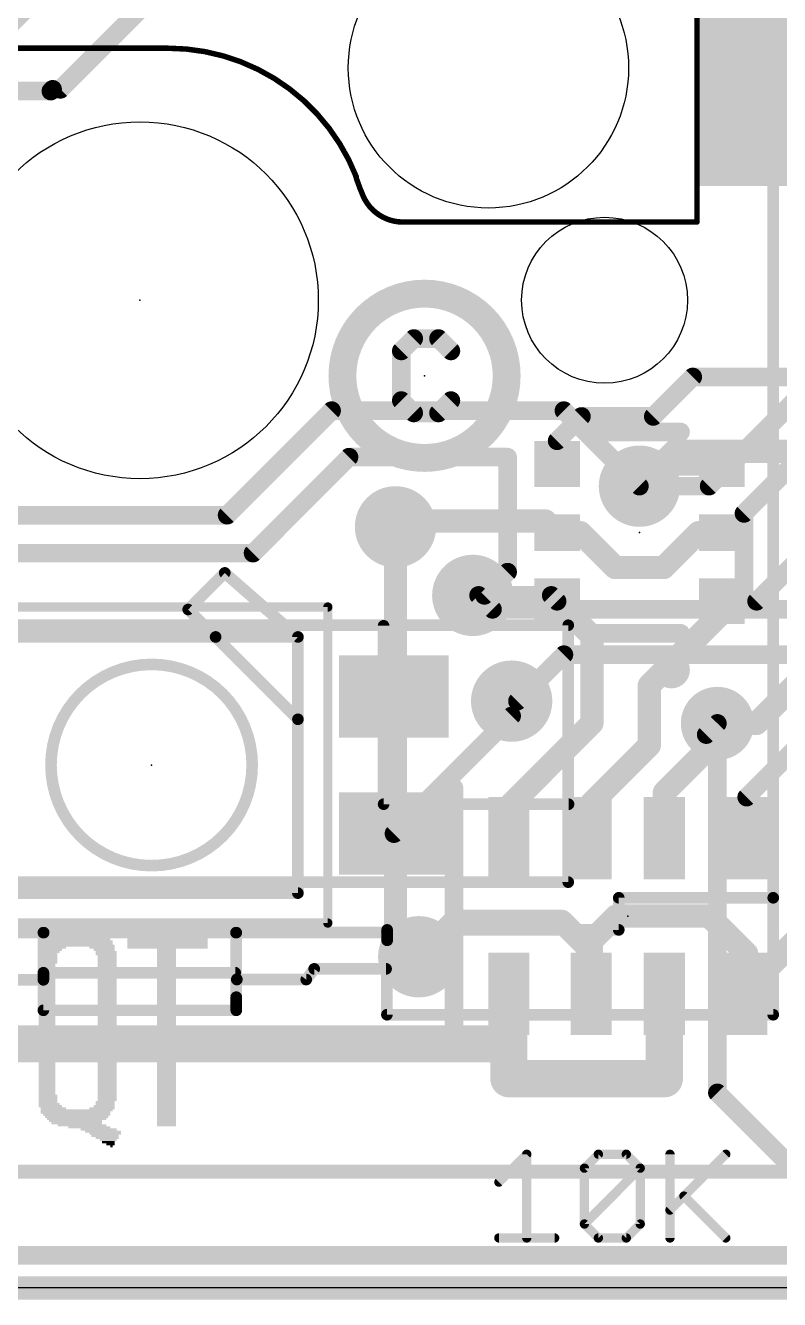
# Model space of a CAD drawing. Extents: x -1.5 to 77.7, y -1.7 to 21.7.
# Drawn here: x 8.27 to 16.52, y -0.13 to 13.8 of the extents above; entities that cross this region are included whole.
import ezdxf

# ---------------------------------------------------------------- set-up
doc = ezdxf.new("R2010")
doc.units = 0
for name, color, linetype in [('1', 12, 'CONTINUOUS'), ('16', 5, 'CONTINUOUS'), ('18', 110, 'CONTINUOUS'), ('20', 53, 'CONTINUOUS'), ('21', 40, 'CONTINUOUS'), ('22', 6, 'CONTINUOUS'), ('23', 40, 'CONTINUOUS'), ('24', 6, 'CONTINUOUS'), ('27', 4, 'CONTINUOUS'), ('46', 140, 'CONTINUOUS')]:
    doc.layers.add(name, color=color, linetype=linetype)

# ---------------------------------------------------------------- blocks, each defined once
blk = doc.blocks.new('RECT')
blk.add_solid([(-0.5, -0.5), (0.5, -0.5), (-0.5, 0.5), (0.5, 0.5)])
blk = doc.blocks.new('ROUNDV')
at = {"const_width": 0.5}
blk.add_lwpolyline([(0, -0.25, 1), (0, 0.25, 1), (0, -0.25)], format="xyb", dxfattribs=at)

msp = doc.modelspace()

# ---------------------------------------------------------------- linework, layer by layer
at = {"layer": '1'}
for points, const_width in [([(9.525, 15.367), (6.731, 12.573)], 0.4064), ([(15.1373, 9.525), (15.5691, 9.9568)], 0.2032), ([(15.5691, 9.9568), (18.3515, 9.9568)], 0.2032), ([(14.086, 9.259), (14.352, 9.525)], 0.2032), ([(14.352, 9.525), (15.1373, 9.525)], 0.2032), ([(14.086, 9.005), (14.086, 9.259)], 0.2032), ([(14.986, 8.763), (15.367, 9.144)], 0.254), ([(17.7165, 9.144), (15.367, 9.144)], 0.254), ([(14.986, 8.763), (15.228, 9.005)], 0.254), ([(15.886, 9.005), (15.228, 9.005)], 0.254), ([(12.3825, 8.382), (12.319, 8.3185)], 0.254), ([(13.959, 8.382), (12.3825, 8.382)], 0.254), ([(14.086, 8.255), (13.959, 8.382)], 0.254), ([(14.086, 8.255), (14.34, 8.255)], 0.254), ([(14.721, 7.874), (14.34, 8.255)], 0.254), ([(15.632, 8.255), (15.251, 7.874)], 0.254), ([(15.632, 8.255), (15.886, 8.255)], 0.254), ([(16.9679, 8.2059), (16.267, 7.505)], 0.2032), ([(15.251, 7.874), (14.721, 7.874)], 0.254), ([(17.78, 7.6835), (16.2665, 6.17)], 0.254), ([(14.0218, 7.5692), (13.1638, 7.5692)], 0.2032), ([(14.086, 7.505), (14.0218, 7.5692)], 0.2032), ([(14.467, 7.124), (14.086, 7.505)], 0.254), ([(15.886, 7.505), (15.886, 7.377)], 0.254), ([(15.886, 7.505), (16.267, 7.505)], 0.2032), ([(18.3515, 7.5565), (16.159, 5.364)], 0.2032), ([(15.886, 7.377), (15.094, 6.585)], 0.254), ([(14.467, 7.124), (14.467, 6.1715)], 0.254), ([(15.094, 6.585), (15.094, 5.93)], 0.254), ([(13.589, 6.252), (13.589, 6.4135)], 0.2032), ([(12.302, 4.965), (13.589, 6.252)], 0.2032), ([(14.467, 6.1715), (13.559, 5.2635)], 0.254), ([(15.8388, 6.17), (15.7163, 6.0475)], 0.2032), ([(16.2665, 6.17), (15.8388, 6.17)], 0.254), ([(15.7163, 6.0475), (15.7163, 5.8738)], 0.2032), ([(15.094, 5.93), (14.459, 5.295)], 0.254), ([(15.7163, 5.8738), (15.259, 5.4165)], 0.254), ([(15.259, 4.914), (15.259, 5.4165)], 0.254), ([(16.159, 4.914), (16.159, 5.364)], 0.2032), ([(13.559, 4.914), (13.559, 5.2635)], 0.254), ([(14.459, 5.295), (14.459, 4.914)], 0.254), ([(14.732, 4.064), (14.459, 3.791)], 0.254), ([(14.732, 4.064), (15.748, 4.064)], 0.254), ([(16.159, 3.653), (15.748, 4.064)], 0.254), ([(12.573, 3.6195), (12.9603, 4.0068)], 0.254), ([(14.1352, 4.0068), (12.9603, 4.0068)], 0.254), ([(14.459, 3.683), (14.1352, 4.0068)], 0.254), ([(14.459, 3.791), (14.459, 3.214)], 0.254), ([(16.7142, 3.8192), (16.159, 3.264)], 0.254), ([(14.459, 3.214), (14.459, 3.683)], 0.254), ([(16.159, 3.264), (16.159, 3.653)], 0.254), ([(13.559, 3.214), (13.559, 2.667)], 0.4064), ([(15.259, 2.286), (15.259, 3.214)], 0.4064), ([(16.159, 3.264), (16.159, 3.214)], 0.254), ([(6.35, 2.667), (13.559, 2.667)], 0.4064), ([(13.559, 2.667), (13.559, 2.286)], 0.4064), ([(13.559, 2.286), (15.259, 2.286)], 0.4064), ([(30.2006, 0.3556), (6.7564, 0.3556)], 0.2032), ([(0, 0), (76.2, 0)], 0.254)]:
    msp.add_lwpolyline(points, dxfattribs=dict(at, const_width=const_width))
for points, const_width in [([(15.5691, 10.0076, 1), (15.5691, 9.906)], 0.1016), ([(15.6051, 9.9209, 1), (15.5332, 9.9927)], 0.1016), ([(14.352, 9.5758, 1), (14.352, 9.4742)], 0.1016), ([(14.3879, 9.4891, 1), (14.3161, 9.5609)], 0.1016), ([(15.1014, 9.5609, 1), (15.1733, 9.4891)], 0.1016), ([(15.1373, 9.4742, 1), (15.1373, 9.5758)], 0.1016), ([(14.1368, 9.259, 1), (14.0352, 9.259)], 0.1016), ([(14.0501, 9.2949, 1), (14.1219, 9.2231)], 0.1016), ([(15.367, 9.2075, 1), (15.367, 9.0805)], 0.127), ([(15.4119, 9.0991, 1), (15.3221, 9.1889)], 0.127), ([(14.0352, 9.005, 1), (14.1368, 9.005)], 0.1016), ([(15.228, 9.0685, 1), (15.228, 8.9415)], 0.127), ([(15.2729, 8.9601, 1), (15.1831, 9.0499)], 0.127), ([(15.886, 8.9415, 1), (15.886, 9.0685)], 0.127), ([(14.9411, 8.8079, 1), (15.0309, 8.7181)], 0.127), ([(14.9411, 8.8079, 1), (15.0309, 8.7181)], 0.127), ([(12.3825, 8.4455, 1), (12.3825, 8.3185)], 0.127), ([(12.4274, 8.3371, 1), (12.3376, 8.4269)], 0.127), ([(14.0039, 8.4269, 1), (13.9141, 8.3371)], 0.127), ([(13.959, 8.3185, 1), (13.959, 8.4455)], 0.127), ([(12.2741, 8.3634, 1), (12.3639, 8.2736)], 0.127), ([(14.086, 8.3185, 1), (14.086, 8.1915)], 0.127), ([(14.0411, 8.2101, 1), (14.1309, 8.2999)], 0.127), ([(14.3849, 8.2999, 1), (14.2951, 8.2101)], 0.127), ([(14.34, 8.1915, 1), (14.34, 8.3185)], 0.127), ([(15.632, 8.3185, 1), (15.632, 8.1915)], 0.127), ([(15.6769, 8.2101, 1), (15.5871, 8.2999)], 0.127), ([(15.886, 8.1915, 1), (15.886, 8.3185)], 0.127), ([(14.721, 7.9375, 1), (14.721, 7.8105)], 0.127), ([(14.6761, 7.8291, 1), (14.7659, 7.9189)], 0.127), ([(15.2061, 7.9189, 1), (15.2959, 7.8291)], 0.127), ([(15.251, 7.8105, 1), (15.251, 7.9375)], 0.127), ([(13.1638, 7.62, 1), (13.1638, 7.5184)], 0.1016), ([(14.0577, 7.6051, 1), (13.9859, 7.5333)], 0.1016), ([(14.0218, 7.5184, 1), (14.0218, 7.62)], 0.1016), ([(14.1309, 7.5499, 1), (14.0411, 7.4601)], 0.127), ([(14.0501, 7.4691, 1), (14.1219, 7.5409)], 0.1016), ([(15.9495, 7.505, 1), (15.8225, 7.505)], 0.127), ([(15.886, 7.5558, 1), (15.886, 7.4542)], 0.1016), ([(16.2311, 7.5409, 1), (16.3029, 7.4691)], 0.1016), ([(16.267, 7.4542, 1), (16.267, 7.5558)], 0.1016), ([(15.8225, 7.377, 1), (15.9495, 7.377)], 0.127), ([(15.9309, 7.3321, 1), (15.8411, 7.4219)], 0.127), ([(14.5305, 7.124, 1), (14.4035, 7.124)], 0.127), ([(14.4221, 7.0791, 1), (14.5119, 7.1689)], 0.127), ([(15.1575, 6.585, 1), (15.0305, 6.585)], 0.127), ([(15.0491, 6.6299, 1), (15.1389, 6.5401)], 0.127), ([(13.6398, 6.4135, 1), (13.5382, 6.4135)], 0.1016), ([(13.5382, 6.252, 1), (13.6398, 6.252)], 0.1016), ([(13.6249, 6.2161, 1), (13.5531, 6.2879)], 0.1016), ([(14.5119, 6.1266, 1), (14.4221, 6.2164)], 0.127), ([(15.8388, 6.2335, 1), (15.8388, 6.1065)], 0.127), ([(15.8747, 6.1341, 1), (15.8028, 6.2059)], 0.1016), ([(16.2216, 6.2149, 1), (16.3114, 6.1251)], 0.127), ([(16.2665, 6.1065, 1), (16.2665, 6.2335)], 0.127), ([(14.4035, 6.1715, 1), (14.5305, 6.1715)], 0.127), ([(15.7671, 6.0475, 1), (15.6654, 6.0475)], 0.1016), ([(15.6803, 6.0834, 1), (15.7522, 6.0116)], 0.1016), ([(15.0305, 5.93, 1), (15.1575, 5.93)], 0.127), ([(15.1389, 5.8851, 1), (15.0491, 5.9749)], 0.127), ([(15.7612, 5.8288, 1), (15.6713, 5.9187)], 0.127), ([(15.6654, 5.8738, 1), (15.7671, 5.8738)], 0.1016), ([(15.3225, 5.4165, 1), (15.1955, 5.4165)], 0.127), ([(15.2141, 5.4614, 1), (15.3039, 5.3716)], 0.127), ([(16.2098, 5.364, 1), (16.1082, 5.364)], 0.1016), ([(16.1231, 5.3999, 1), (16.1949, 5.3281)], 0.1016), ([(13.6225, 5.2635, 1), (13.4955, 5.2635)], 0.127), ([(13.5141, 5.3084, 1), (13.6039, 5.2186)], 0.127), ([(14.5225, 5.295, 1), (14.3955, 5.295)], 0.127), ([(14.4141, 5.3399, 1), (14.5039, 5.2501)], 0.127), ([(12.2661, 5.0009, 1), (12.3379, 4.9291)], 0.1016), ([(13.4955, 4.914, 1), (13.6225, 4.914)], 0.127), ([(14.3955, 4.914, 1), (14.5225, 4.914)], 0.127), ([(15.1955, 4.914, 1), (15.3225, 4.914)], 0.127), ([(16.1082, 4.914, 1), (16.2098, 4.914)], 0.1016), ([(14.732, 4.1275, 1), (14.732, 4.0005)], 0.127), ([(14.7769, 4.0191, 1), (14.6871, 4.1089)], 0.127), ([(15.7929, 4.1089, 1), (15.7031, 4.0191)], 0.127), ([(15.748, 4.0005, 1), (15.748, 4.1275)], 0.127), ([(12.9603, 4.0703, 1), (12.9603, 3.9433)], 0.127), ([(13.0052, 3.9619, 1), (12.9154, 4.0517)], 0.127), ([(14.1801, 4.0517, 1), (14.0903, 3.9619)], 0.127), ([(14.1352, 3.9433, 1), (14.1352, 4.0703)], 0.127), ([(14.5225, 3.791, 1), (14.3955, 3.791)], 0.127), ([(14.4141, 3.8359, 1), (14.5039, 3.7461)], 0.127), ([(14.5225, 3.683, 1), (14.3955, 3.683)], 0.127), ([(14.4141, 3.6381, 1), (14.5039, 3.7279)], 0.127), ([(16.2225, 3.653, 1), (16.0955, 3.653)], 0.127), ([(16.1141, 3.6081, 1), (16.2039, 3.6979)], 0.127), ([(12.5281, 3.6644, 1), (12.6179, 3.5746)], 0.127), ([(13.6606, 3.214, 1), (13.4574, 3.214)], 0.2032), ([(15.3606, 3.214, 1), (15.1574, 3.214)], 0.2032), ([(16.2225, 3.264, 1), (16.0955, 3.264)], 0.127), ([(16.1141, 3.3089, 1), (16.2039, 3.2191)], 0.127), ([(14.3955, 3.214, 1), (14.5225, 3.214)], 0.127), ([(14.3955, 3.214, 1), (14.5225, 3.214)], 0.127), ([(16.0955, 3.264, 1), (16.2225, 3.264)], 0.127), ([(16.0955, 3.214, 1), (16.2225, 3.214)], 0.127), ([(13.6606, 2.667, 1), (13.4574, 2.667)], 0.2032), ([(13.559, 2.5654, 1), (13.559, 2.7686)], 0.2032), ([(13.4574, 2.667, 1), (13.6606, 2.667)], 0.2032), ([(13.559, 2.3876, 1), (13.559, 2.1844)], 0.2032), ([(13.4574, 2.286, 1), (13.6606, 2.286)], 0.2032), ([(15.1574, 2.286, 1), (15.3606, 2.286)], 0.2032), ([(15.259, 2.1844, 1), (15.259, 2.3876)], 0.2032)]:
    msp.add_lwpolyline(points, format="xyb", dxfattribs=dict(at, const_width=const_width))
at = {"layer": '16'}
for points, const_width in [([(8.6556, 13.1006), (12.192, 16.637)], 0.2032), ([(4.6157, 13.081), (8.5504, 13.081)], 0.2032), ([(8.5504, 13.081), (8.57, 13.1006)], 0.2032), ([(8.57, 13.1006), (8.6556, 13.1006)], 0.2032), ([(17.145, 10.16), (15.748, 8.763)], 0.2032), ([(17.5514, 9.8877), (16.129, 8.4653)], 0.2032), ([(11.6205, 9.5885), (10.4775, 8.4455)], 0.2032), ([(14.1605, 9.5885), (11.6205, 9.5885)], 0.2032), ([(14.1605, 9.5885), (14.986, 8.763)], 0.2032), ([(10.7616, 8.0311), (11.811, 9.0805)], 0.2032), ([(11.811, 9.0805), (13.5448, 9.0805)], 0.2032), ([(13.5448, 9.0805), (13.5448, 7.8232)], 0.2032), ([(14.986, 8.763), (15.748, 8.763)], 0.2032), ([(10.4775, 8.4455), (6.7945, 8.4455)], 0.2032), ([(16.129, 8.4653), (16.129, 7.4168)], 0.2032), ([(12.319, 8.3185), (12.319, 3.8735)], 0.254), ([(6.9549, 8.0311), (10.7616, 8.0311)], 0.2032), ([(13.5448, 7.8232), (13.2908, 7.5692)], 0.2032), ([(13.1638, 7.5692), (13.2908, 7.5692)], 0.2032), ([(13.2273, 7.5692), (13.1638, 7.5692)], 0.2032), ([(13.3797, 7.4168), (13.2273, 7.5692)], 0.2032), ([(16.129, 7.4168), (13.3797, 7.4168)], 0.2032), ([(22.6441, 7.4168), (16.129, 7.4168)], 0.2032), ([(14.1605, 6.9215), (13.6525, 6.4135)], 0.2032), ([(19.3675, 6.9215), (14.1605, 6.9215)], 0.2032), ([(13.6525, 6.4135), (13.589, 6.4135)], 0.2032), ([(15.8388, 2.1318), (15.8388, 6.17)], 0.2032), ([(12.319, 3.8735), (12.573, 3.6195)], 0.254), ([(17.5481, 0.4224), (15.8388, 2.1318)], 0.2032), ([(0, 0), (76.2, 0)], 0.254)]:
    msp.add_lwpolyline(points, dxfattribs=dict(at, const_width=const_width))
for points, const_width in [([(8.5145, 13.1169, 1), (8.5863, 13.0451)], 0.1016), ([(8.57, 13.1514, 1), (8.57, 13.0498)], 0.1016), ([(8.6059, 13.0647, 1), (8.5341, 13.1365)], 0.1016), ([(8.5504, 13.0302, 1), (8.5504, 13.1318)], 0.1016), ([(8.6197, 13.1365, 1), (8.6915, 13.0647)], 0.1016), ([(8.6556, 13.0498, 1), (8.6556, 13.1514)], 0.1016), ([(11.6205, 9.6393, 1), (11.6205, 9.5377)], 0.1016), ([(11.6564, 9.5526, 1), (11.5846, 9.6244)], 0.1016), ([(14.1964, 9.6244, 1), (14.1246, 9.5526)], 0.1016), ([(14.1605, 9.5377, 1), (14.1605, 9.6393)], 0.1016), ([(11.811, 9.1313, 1), (11.811, 9.0297)], 0.1016), ([(11.8469, 9.0446, 1), (11.7751, 9.1164)], 0.1016), ([(13.5956, 9.0805, 1), (13.494, 9.0805)], 0.1016), ([(13.5448, 9.0297, 1), (13.5448, 9.1313)], 0.1016), ([(14.986, 8.8138, 1), (14.986, 8.7122)], 0.1016), ([(14.9501, 8.7271, 1), (15.0219, 8.7989)], 0.1016), ([(15.7121, 8.7989, 1), (15.7839, 8.7271)], 0.1016), ([(15.748, 8.7122, 1), (15.748, 8.8138)], 0.1016), ([(10.4416, 8.4814, 1), (10.5134, 8.4096)], 0.1016), ([(10.4775, 8.3947, 1), (10.4775, 8.4963)], 0.1016), ([(16.1798, 8.4653, 1), (16.0782, 8.4653)], 0.1016), ([(16.0931, 8.5012, 1), (16.1649, 8.4294)], 0.1016), ([(12.3825, 8.3185, 1), (12.2555, 8.3185)], 0.127), ([(10.7257, 8.0671, 1), (10.7976, 7.9952)], 0.1016), ([(10.7616, 7.9803, 1), (10.7616, 8.0819)], 0.1016), ([(13.494, 7.8232, 1), (13.5956, 7.8232)], 0.1016), ([(13.5807, 7.7873, 1), (13.5089, 7.8591)], 0.1016), ([(13.1638, 7.62, 1), (13.1638, 7.5184)], 0.1016), ([(13.1638, 7.62, 1), (13.1638, 7.5184)], 0.1016), ([(13.2632, 7.6051, 1), (13.1914, 7.5333)], 0.1016), ([(13.2273, 7.5184, 1), (13.2273, 7.62)], 0.1016), ([(13.2908, 7.5184, 1), (13.2908, 7.62)], 0.1016), ([(13.2549, 7.6051, 1), (13.3267, 7.5333)], 0.1016), ([(13.3797, 7.4676, 1), (13.3797, 7.366)], 0.1016), ([(13.3438, 7.3809, 1), (13.4156, 7.4527)], 0.1016), ([(16.129, 7.4676, 1), (16.129, 7.366)], 0.1016), ([(16.0782, 7.4168, 1), (16.1798, 7.4168)], 0.1016), ([(16.129, 7.366, 1), (16.129, 7.4676)], 0.1016), ([(14.1605, 6.9723, 1), (14.1605, 6.8707)], 0.1016), ([(14.1964, 6.8856, 1), (14.1246, 6.9574)], 0.1016), ([(13.589, 6.4643, 1), (13.589, 6.3627)], 0.1016), ([(13.6166, 6.4494, 1), (13.6884, 6.3776)], 0.1016), ([(13.6525, 6.3627, 1), (13.6525, 6.4643)], 0.1016), ([(15.8896, 6.17, 1), (15.788, 6.17)], 0.1016), ([(12.3639, 3.9184, 1), (12.2741, 3.8286)], 0.127), ([(12.2555, 3.8735, 1), (12.3825, 3.8735)], 0.127), ([(12.5281, 3.5746, 1), (12.6179, 3.6644)], 0.127), ([(15.8747, 2.1677, 1), (15.8028, 2.0958)], 0.1016), ([(15.788, 2.1318, 1), (15.8896, 2.1318)], 0.1016)]:
    msp.add_lwpolyline(points, format="xyb", dxfattribs=dict(at, const_width=const_width))
at = {"layer": '20'}
msp.add_line((73.66, 0), (2.54, 0), dxfattribs=at)
for centre, radius in [((13.335, 13.335), 1.5318), ((9.525, 10.795), 1.95), ((14.605, 10.795), 0.9068)]:
    msp.add_circle(centre, radius, dxfattribs=at)
at = {"layer": '21'}
for points, const_width in [([(15.615, 15.555), (15.615, 11.65)], 0.06), ([(9.83, 13.55), (5.205, 13.55)], 0.06), ([(15.615, 11.65), (12.4, 11.65)], 0.06), ([(12.5181, 10.3766), (12.3825, 10.241)], 0.2032), ([(12.7892, 10.3766), (12.5181, 10.3766)], 0.2032), ([(12.9248, 10.241), (12.7892, 10.3766)], 0.2032), ([(12.3825, 10.241), (12.3825, 9.6987)], 0.2032), ([(12.3825, 9.6987), (12.5181, 9.5631)], 0.2032), ([(12.7892, 9.5631), (12.9248, 9.6987)], 0.2032), ([(12.5181, 9.5631), (12.7892, 9.5631)], 0.2032), ([(14.536, 9.355), (15.436, 9.355)], 0.2032), ([(14.536, 7.155), (15.436, 7.155)], 0.2032), ([(12.959, 2.664), (12.959, 5.464)], 0.2032)]:
    msp.add_lwpolyline(points, dxfattribs=dict(at, const_width=const_width))
for points, const_width in [([(11.89, 12.145, 0.3086), (9.83, 13.55)], 0.06), ([(9.83, 13.565, 1), (9.83, 13.535)], 0.03), ([(9.83, 13.535, 1), (9.83, 13.565)], 0.03), ([(11.875, 12.18, 0.0294), (11.965, 11.935)], 0.06), ([(11.8894, 12.1843, 1), (11.8606, 12.1757)], 0.03), ([(11.876, 12.1395, 1), (11.904, 12.1505)], 0.03), ([(11.965, 11.935, 0.2984), (12.4, 11.65)], 0.06), ([(11.9788, 11.941, 1), (11.9512, 11.929)], 0.03), ([(11.9512, 11.929, 1), (11.9788, 11.941)], 0.03), ([(12.4, 11.665, 1), (12.4, 11.635)], 0.03), ([(12.4, 11.635, 1), (12.4, 11.665)], 0.03), ([(15.6, 11.65, 1), (15.63, 11.65)], 0.03), ([(15.615, 11.635, 1), (15.615, 11.665)], 0.03), ([(12.6365, 9.0715, 1), (12.6365, 10.8675, 1), (12.6365, 9.0715)], 0.3048), ([(12.5181, 10.4274, 1), (12.5181, 10.3258)], 0.1016), ([(12.554, 10.3407, 1), (12.4822, 10.4125)], 0.1016), ([(12.8252, 10.4125, 1), (12.7533, 10.3407)], 0.1016), ([(12.7892, 10.3258, 1), (12.7892, 10.4274)], 0.1016), ([(12.4333, 10.241, 1), (12.3317, 10.241)], 0.1016), ([(12.3466, 10.2769, 1), (12.4184, 10.2051)], 0.1016), ([(12.8889, 10.2051, 1), (12.9607, 10.2769)], 0.1016), ([(12.4184, 9.7346, 1), (12.3466, 9.6628)], 0.1016), ([(12.3317, 9.6987, 1), (12.4333, 9.6987)], 0.1016), ([(12.9607, 9.6628, 1), (12.8889, 9.7346)], 0.1016), ([(12.5181, 9.6139, 1), (12.5181, 9.5123)], 0.1016), ([(12.4822, 9.5272, 1), (12.554, 9.599)], 0.1016), ([(12.7533, 9.599, 1), (12.8252, 9.5272)], 0.1016), ([(12.7892, 9.5123, 1), (12.7892, 9.6139)], 0.1016), ([(14.536, 9.4058, 1), (14.536, 9.3042)], 0.1016), ([(15.436, 9.3042, 1), (15.436, 9.4058)], 0.1016), ([(14.536, 7.2058, 1), (14.536, 7.1042)], 0.1016), ([(15.436, 7.1042, 1), (15.436, 7.2058)], 0.1016), ([(15.336, 6.655, 1), (15.336, 6.855, 1), (15.336, 6.655)], 0.2032), ([(13.0098, 5.464, 1), (12.9082, 5.464)], 0.1016), ([(12.9082, 2.664, 1), (13.0098, 2.664)], 0.1016)]:
    msp.add_lwpolyline(points, format="xyb", dxfattribs=dict(at, const_width=const_width))
at = {"layer": '22'}
for points, const_width in [([(16.449, 18.55), (16.449, 4.264)], 0.127), ([(10.052, 7.415), (10.452, 7.815)], 0.127), ([(10.452, 7.815), (11.252, 7.115)], 0.127), ([(10.352, 7.115), (10.052, 7.415)], 0.127), ([(14.208, 7.243), (4.83, 7.243)], 0.127), ([(12.189, 5.287), (12.189, 7.237)], 0.127), ([(14.208, 4.435), (14.208, 7.243)], 0.127), ([(10.352, 7.115), (8.052, 7.115)], 0.127), ([(11.252, 7.115), (10.352, 7.115)], 0.127), ([(11.252, 6.215), (10.352, 7.115)], 0.127), ([(11.252, 6.215), (11.252, 7.115)], 0.127), ([(11.252, 4.315), (11.252, 6.215)], 0.127), ([(14.211, 5.287), (12.189, 5.287)], 0.127), ([(4.83, 4.435), (14.208, 4.435)], 0.127), ([(8.052, 4.315), (11.252, 4.315)], 0.127), ([(14.76, 3.913), (14.76, 4.264)], 0.127), ([(14.76, 4.264), (16.449, 4.264)], 0.127), ([(16.449, 4.264), (16.449, 2.986)], 0.127), ([(12.225, 3.886), (6.837, 3.886)], 0.127), ([(8.469, 3.445), (8.469, 3.883)], 0.127), ([(8.469, 3.883), (8.472, 3.883)], 0.127), ([(10.578, 3.883), (10.575, 3.883)], 0.127), ([(10.578, 3.196), (10.578, 3.883)], 0.127), ([(12.225, 2.986), (12.225, 3.886)], 0.127), ([(12.228, 3.913), (12.228, 3.799)], 0.127), ([(12.228, 3.913), (14.76, 3.913)], 0.127), ([(8.469, 3.367), (8.469, 3.445)], 0.127), ([(8.469, 3.445), (10.566, 3.445)], 0.127), ([(11.343, 3.37), (11.43, 3.487)], 0.127), ([(11.43, 3.487), (12.216, 3.487)], 0.127), ([(8.469, 3.367), (7.707, 3.367)], 0.127), ([(8.469, 3.034), (8.469, 3.367)], 0.127), ([(10.584, 3.37), (10.584, 3.373)], 0.127), ([(11.343, 3.37), (10.584, 3.37)], 0.127), ([(10.578, 3.178), (10.578, 3.034)], 0.127), ([(10.578, 3.034), (8.469, 3.034)], 0.127), ([(16.449, 2.986), (12.225, 2.986)], 0.127), ([(1.27, 1.27), (17.78, 1.27)], 0.1524)]:
    msp.add_lwpolyline(points, dxfattribs=dict(at, const_width=const_width))
for points, const_width in [([(10.4729, 7.8389, 1), (10.4311, 7.7911)], 0.0635), ([(10.4745, 7.7925, 1), (10.4295, 7.8375)], 0.0635), ([(10.0745, 7.4375, 1), (10.0295, 7.3925)], 0.0635), ([(10.0295, 7.4375, 1), (10.0745, 7.3925)], 0.0635), ([(12.2208, 7.237, 1), (12.1572, 7.237)], 0.0635), ([(14.2398, 7.243, 1), (14.1762, 7.243)], 0.0635), ([(14.208, 7.2113, 1), (14.208, 7.2748)], 0.0635), ([(10.3745, 7.1375, 1), (10.3295, 7.0925)], 0.0635), ([(10.352, 7.1467, 1), (10.352, 7.0833)], 0.0635), ([(10.3295, 7.0925, 1), (10.3745, 7.1375)], 0.0635), ([(10.352, 7.0833, 1), (10.352, 7.1467)], 0.0635), ([(11.2838, 7.115, 1), (11.2203, 7.115)], 0.0635), ([(11.2311, 7.0911, 1), (11.2729, 7.1389)], 0.0635), ([(11.252, 7.0833, 1), (11.252, 7.1467)], 0.0635), ([(9.652, 4.615, 1), (9.652, 6.815, 1), (9.652, 4.615)], 0.127), ([(11.2838, 6.215, 1), (11.2203, 6.215)], 0.0635), ([(11.2295, 6.1925, 1), (11.2745, 6.2375)], 0.0635), ([(11.2203, 6.215, 1), (11.2838, 6.215)], 0.0635), ([(12.1572, 5.287, 1), (12.2208, 5.287)], 0.0635), ([(12.189, 5.3187, 1), (12.189, 5.2553)], 0.0635), ([(14.211, 5.2553, 1), (14.211, 5.3187)], 0.0635), ([(14.1762, 4.435, 1), (14.2398, 4.435)], 0.0635), ([(14.208, 4.4033, 1), (14.208, 4.4668)], 0.0635), ([(11.2203, 4.315, 1), (11.2838, 4.315)], 0.0635), ([(11.252, 4.2833, 1), (11.252, 4.3468)], 0.0635), ([(14.7918, 4.264, 1), (14.7283, 4.264)], 0.0635), ([(14.76, 4.2957, 1), (14.76, 4.2323)], 0.0635), ([(16.4808, 4.264, 1), (16.4173, 4.264)], 0.0635), ([(16.449, 4.2323, 1), (16.449, 4.2957)], 0.0635), ([(16.4173, 4.264, 1), (16.4808, 4.264)], 0.0635), ([(8.469, 3.9148, 1), (8.469, 3.8512)], 0.0635), ([(8.5008, 3.883, 1), (8.4373, 3.883)], 0.0635), ([(8.472, 3.8512, 1), (8.472, 3.9148)], 0.0635), ([(10.575, 3.9148, 1), (10.575, 3.8512)], 0.0635), ([(10.6098, 3.883, 1), (10.5463, 3.883)], 0.0635), ([(10.578, 3.8512, 1), (10.578, 3.9148)], 0.0635), ([(12.2568, 3.886, 1), (12.1933, 3.886)], 0.0635), ([(12.2598, 3.913, 1), (12.1962, 3.913)], 0.0635), ([(12.228, 3.9448, 1), (12.228, 3.8813)], 0.0635), ([(12.225, 3.8542, 1), (12.225, 3.9178)], 0.0635), ([(14.7283, 3.913, 1), (14.7918, 3.913)], 0.0635), ([(14.76, 3.8813, 1), (14.76, 3.9448)], 0.0635), ([(12.1962, 3.799, 1), (12.2598, 3.799)], 0.0635), ([(8.469, 3.4768, 1), (8.469, 3.4133)], 0.0635), ([(8.5008, 3.445, 1), (8.4373, 3.445)], 0.0635), ([(10.566, 3.4133, 1), (10.566, 3.4768)], 0.0635), ([(11.43, 3.5188, 1), (11.43, 3.4552)], 0.0635), ([(11.4555, 3.4681, 1), (11.4045, 3.5059)], 0.0635), ([(12.216, 3.4552, 1), (12.216, 3.5188)], 0.0635), ([(8.4373, 3.445, 1), (8.5008, 3.445)], 0.0635), ([(8.5008, 3.367, 1), (8.4373, 3.367)], 0.0635), ([(8.4373, 3.367, 1), (8.5008, 3.367)], 0.0635), ([(8.469, 3.3352, 1), (8.469, 3.3988)], 0.0635), ([(10.6158, 3.373, 1), (10.5522, 3.373)], 0.0635), ([(10.584, 3.4018, 1), (10.584, 3.3382)], 0.0635), ([(10.5522, 3.37, 1), (10.6158, 3.37)], 0.0635), ([(11.3175, 3.3889, 1), (11.3685, 3.3511)], 0.0635), ([(11.343, 3.3382, 1), (11.343, 3.4018)], 0.0635), ([(10.6098, 3.178, 1), (10.5463, 3.178)], 0.0635), ([(10.5463, 3.196, 1), (10.6098, 3.196)], 0.0635), ([(8.469, 3.0658, 1), (8.469, 3.0023)], 0.0635), ([(8.4373, 3.034, 1), (8.5008, 3.034)], 0.0635), ([(10.5463, 3.034, 1), (10.6098, 3.034)], 0.0635), ([(10.578, 3.0023, 1), (10.578, 3.0658)], 0.0635), ([(12.225, 3.0178, 1), (12.225, 2.9543)], 0.0635), ([(12.1933, 2.986, 1), (12.2568, 2.986)], 0.0635), ([(16.4173, 2.986, 1), (16.4808, 2.986)], 0.0635), ([(16.449, 2.9543, 1), (16.449, 3.0178)], 0.0635)]:
    msp.add_lwpolyline(points, format="xyb", dxfattribs=dict(at, const_width=const_width))
at = {"layer": '23'}
for p in [(12.6365, 9.9695), (14.986, 8.255), (14.859, 4.064)]:
    msp.add_point(p, dxfattribs=at)
at = {"layer": '24'}
for p in [(9.525, 10.795), (9.652, 5.715)]:
    msp.add_point(p, dxfattribs=at)
at = {"layer": '27', "const_width": 0.1016}
for points in [[(13.4492, 1.1559), (13.7543, 1.461)], [(13.7543, 1.461), (13.7543, 0.5458)], [(14.3848, 1.3085), (14.5373, 1.461)], [(14.5373, 1.461), (14.8424, 1.461)], [(14.8424, 1.461), (14.9949, 1.3085)], [(15.3203, 1.461), (15.3203, 0.5458)], [(15.3203, 0.8509), (15.9304, 1.461)], [(14.3848, 0.6983), (14.3848, 1.3085)], [(14.3848, 0.6983), (14.9949, 1.3085)], [(14.9949, 1.3085), (14.9949, 0.6983)], [(15.4728, 1.0034), (15.9304, 0.5458)], [(14.5373, 0.5458), (14.3848, 0.6983)], [(14.9949, 0.6983), (14.8424, 0.5458)], [(13.4492, 0.5458), (14.0594, 0.5458)], [(14.8424, 0.5458), (14.5373, 0.5458)]]:
    msp.add_lwpolyline(points, dxfattribs=at)
at = {"layer": '27', "const_width": 0.0508}
for points in [[(13.7797, 1.461, 1), (13.7289, 1.461)], [(13.7723, 1.443, 1), (13.7363, 1.4789)], [(14.5373, 1.4864, 1), (14.5373, 1.4356)], [(14.5553, 1.443, 1), (14.5193, 1.4789)], [(14.8603, 1.4789, 1), (14.8244, 1.443)], [(14.8424, 1.4356, 1), (14.8424, 1.4864)], [(15.3457, 1.461, 1), (15.2949, 1.461)], [(15.9484, 1.443, 1), (15.9124, 1.4789)], [(14.4102, 1.3085, 1), (14.3594, 1.3085)], [(14.3668, 1.3264, 1), (14.4027, 1.2905)], [(15.0203, 1.3085, 1), (14.9695, 1.3085)], [(15.0128, 1.2905, 1), (14.9769, 1.3264)], [(14.9769, 1.2905, 1), (15.0128, 1.3264)], [(13.4313, 1.1739, 1), (13.4672, 1.138)], [(15.4908, 1.0214, 1), (15.4548, 0.9854)], [(15.3023, 0.8688, 1), (15.3382, 0.8329)], [(14.4027, 0.7163, 1), (14.3668, 0.6804)], [(14.3668, 0.7163, 1), (14.4027, 0.6804)], [(14.3594, 0.6983, 1), (14.4102, 0.6983)], [(14.9695, 0.6983, 1), (15.0203, 0.6983)], [(15.0128, 0.6804, 1), (14.9769, 0.7163)], [(13.4492, 0.5712, 1), (13.4492, 0.5204)], [(13.7289, 0.5458, 1), (13.7797, 0.5458)], [(14.0594, 0.5204, 1), (14.0594, 0.5712)], [(14.5373, 0.5712, 1), (14.5373, 0.5204)], [(14.5193, 0.5278, 1), (14.5553, 0.5638)], [(14.8244, 0.5638, 1), (14.8603, 0.5278)], [(14.8424, 0.5204, 1), (14.8424, 0.5712)], [(15.2949, 0.5458, 1), (15.3457, 0.5458)], [(15.9124, 0.5278, 1), (15.9484, 0.5638)]]:
    msp.add_lwpolyline(points, format="xyb", dxfattribs=at)
at = {"layer": '46', "const_width": 0.1016}
for points in [[(11.579, 7.442), (7.725, 7.442)], [(11.579, 3.988), (11.579, 7.442)], [(7.725, 3.988), (11.579, 3.988)]]:
    msp.add_lwpolyline(points, dxfattribs=at)
at = {"layer": '46', "const_width": 0.0508}
for points in [[(11.6044, 7.442, 1), (11.5536, 7.442)], [(11.579, 7.4166, 1), (11.579, 7.4674)], [(11.579, 3.9626, 1), (11.579, 4.0134)], [(11.5536, 3.988, 1), (11.6044, 3.988)]]:
    msp.add_lwpolyline(points, format="xyb", dxfattribs=at)

# ---------------------------------------------------------------- block references
at = {"layer": '1'}
for p, xscale, yscale in [((16.885, 13.295), 2.55, 2.5), ((13.559, 4.914), 0.45, 0.9), ((14.459, 4.914), 0.45, 0.9), ((15.259, 4.914), 0.45, 0.9), ((16.159, 4.914), 0.45, 0.9), ((13.559, 3.214), 0.45, 0.9), ((14.459, 3.214), 0.45, 0.9), ((15.259, 3.214), 0.45, 0.9), ((16.159, 3.214), 0.45, 0.9)]:
    msp.add_blockref('RECT', p, dxfattribs=dict(at, xscale=xscale, yscale=yscale))
for p, xscale, yscale, rotation in [((14.086, 9.005), 0.5, 0.5, 90), ((15.886, 9.005), 0.5, 0.5, 90), ((14.086, 8.255), 0.4, 0.5, 90), ((15.886, 8.255), 0.4, 0.5, 90), ((14.086, 7.505), 0.5, 0.5, 90), ((15.886, 7.505), 0.5, 0.5, 90), ((12.302, 6.465), 1.2, 0.9, 180), ((12.302, 4.965), 1.2, 0.9, 180)]:
    msp.add_blockref('RECT', p, dxfattribs=dict(at, xscale=xscale, yscale=yscale, rotation=rotation))
at = {"layer": '18'}
for p, xscale, yscale in [((14.986, 8.763), 0.889, 0.889), ((14.986, 8.763), 0.889, 0.889), ((12.319, 8.3185), 0.889, 0.889), ((12.319, 8.3185), 0.889, 0.889), ((13.1638, 7.5692), 0.889, 0.889), ((13.1638, 7.5692), 0.889, 0.889), ((13.589, 6.4135), 0.889, 0.889), ((13.589, 6.4135), 0.889, 0.889), ((15.8388, 6.17), 0.8001, 0.8001), ((15.8388, 6.17), 0.8001, 0.8001), ((12.573, 3.6195), 0.889, 0.889), ((12.573, 3.6195), 0.889, 0.889)]:
    msp.add_blockref('ROUNDV', p, dxfattribs=dict(at, xscale=xscale, yscale=yscale))
at = {"layer": '21'}
for p, xscale, yscale in [((8.843, 3.9023), 0.4394, 0.0231), ((9.8247, 3.9023), 0.8788, 0.0231), ((8.8443, 3.787), 0.762, 0.0231), ((8.8443, 3.7639), 0.762, 0.0231), ((8.8443, 3.81), 0.7163, 0.0229), ((8.8443, 3.833), 0.6706, 0.0231), ((8.8443, 3.8561), 0.6248, 0.0231), ((8.8316, 3.8792), 0.5537, 0.0231), ((9.8247, 3.8792), 0.8788, 0.0231), ((9.8247, 3.8561), 0.8788, 0.0231), ((9.8247, 3.833), 0.8788, 0.0231), ((9.8247, 3.81), 0.8788, 0.0229), ((9.8247, 3.787), 0.8788, 0.0231), ((9.8247, 3.7639), 0.8788, 0.0231), ((8.5331, 3.6714), 0.2311, 0.0231), ((8.5446, 3.6946), 0.254, 0.0231), ((8.5204, 3.6483), 0.2057, 0.0231), ((8.5204, 3.6252), 0.2057, 0.0231), ((8.8443, 3.7408), 0.8077, 0.0231), ((8.5789, 3.7177), 0.2769, 0.0231), ((9.1097, 3.7177), 0.2769, 0.0231), ((9.1326, 3.6946), 0.2311, 0.0231), ((9.1554, 3.6714), 0.2311, 0.0231), ((9.1554, 3.6483), 0.2311, 0.0231), ((9.1669, 3.6252), 0.2083, 0.0231), ((9.8247, 3.7408), 0.8788, 0.0231), ((9.8247, 3.7177), 0.8788, 0.0231), ((9.8146, 3.6946), 0.2083, 0.0231), ((9.8146, 3.6714), 0.2083, 0.0231), ((9.8146, 3.6483), 0.2083, 0.0231), ((9.8146, 3.6252), 0.2083, 0.0231), ((8.5204, 3.6021), 0.2057, 0.0231), ((8.5204, 3.579), 0.2057, 0.0231), ((8.5204, 3.556), 0.2057, 0.0229), ((8.509, 3.533), 0.1829, 0.0231), ((8.509, 3.5099), 0.1829, 0.0231), ((8.509, 3.4868), 0.1829, 0.0231), ((9.1669, 3.6021), 0.2083, 0.0231), ((9.1669, 3.579), 0.2083, 0.0231), ((9.1669, 3.556), 0.2083, 0.0229), ((9.1669, 3.533), 0.2083, 0.0231), ((9.1669, 3.5099), 0.2083, 0.0231), ((9.1669, 3.4868), 0.2083, 0.0231), ((9.8146, 3.6021), 0.2083, 0.0231), ((9.8146, 3.579), 0.2083, 0.0231), ((9.8146, 3.556), 0.2083, 0.0229), ((9.8146, 3.533), 0.2083, 0.0231), ((9.8146, 3.5099), 0.2083, 0.0231), ((9.8146, 3.4868), 0.2083, 0.0231), ((8.509, 3.4637), 0.1829, 0.0231), ((8.509, 3.4406), 0.1829, 0.0231), ((8.509, 3.4174), 0.1829, 0.0231), ((8.509, 3.3943), 0.1829, 0.0231), ((8.509, 3.3712), 0.1829, 0.0231), ((8.509, 3.3481), 0.1829, 0.0231), ((9.1669, 3.4637), 0.2083, 0.0231), ((9.1669, 3.4406), 0.2083, 0.0231), ((9.1669, 3.4174), 0.2083, 0.0231), ((9.1669, 3.3943), 0.2083, 0.0231), ((9.1669, 3.3712), 0.2083, 0.0231), ((9.1669, 3.3481), 0.2083, 0.0231), ((9.8146, 3.4637), 0.2083, 0.0231), ((9.8146, 3.4406), 0.2083, 0.0231), ((9.8146, 3.4174), 0.2083, 0.0231), ((9.8146, 3.3943), 0.2083, 0.0231), ((9.8146, 3.3712), 0.2083, 0.0231), ((9.8146, 3.3481), 0.2083, 0.0231), ((8.509, 3.325), 0.1829, 0.0231), ((8.509, 3.302), 0.1829, 0.0229), ((8.509, 3.279), 0.1829, 0.0231), ((8.509, 3.2559), 0.1829, 0.0231), ((8.509, 3.2328), 0.1829, 0.0231), ((8.509, 3.2097), 0.1829, 0.0231), ((9.1669, 3.325), 0.2083, 0.0231), ((9.1669, 3.302), 0.2083, 0.0229), ((9.1669, 3.279), 0.2083, 0.0231), ((9.1669, 3.2559), 0.2083, 0.0231), ((9.1669, 3.2328), 0.2083, 0.0231), ((9.1669, 3.2097), 0.2083, 0.0231), ((9.8146, 3.325), 0.2083, 0.0231), ((9.8146, 3.302), 0.2083, 0.0229), ((9.8146, 3.279), 0.2083, 0.0231), ((9.8146, 3.2559), 0.2083, 0.0231), ((9.8146, 3.2328), 0.2083, 0.0231), ((9.8146, 3.2097), 0.2083, 0.0231), ((8.509, 3.1866), 0.1829, 0.0231), ((8.509, 3.1634), 0.1829, 0.0231), ((8.509, 3.1403), 0.1829, 0.0231), ((8.509, 3.1172), 0.1829, 0.0231), ((8.509, 3.0941), 0.1829, 0.0231), ((8.509, 3.071), 0.1829, 0.0231), ((9.1669, 3.1866), 0.2083, 0.0231), ((9.1669, 3.1634), 0.2083, 0.0231), ((9.1669, 3.1403), 0.2083, 0.0231), ((9.1669, 3.1172), 0.2083, 0.0231), ((9.1669, 3.0941), 0.2083, 0.0231), ((9.1669, 3.071), 0.2083, 0.0231), ((9.8146, 3.1866), 0.2083, 0.0231), ((9.8146, 3.1634), 0.2083, 0.0231), ((9.8146, 3.1403), 0.2083, 0.0231), ((9.8146, 3.1172), 0.2083, 0.0231), ((9.8146, 3.0941), 0.2083, 0.0231), ((9.8146, 3.071), 0.2083, 0.0231), ((8.509, 3.048), 0.1829, 0.0229), ((8.509, 3.025), 0.1829, 0.0231), ((8.509, 3.0019), 0.1829, 0.0231), ((8.509, 2.9788), 0.1829, 0.0231), ((8.509, 2.9557), 0.1829, 0.0231), ((8.509, 2.9326), 0.1829, 0.0231), ((9.1669, 3.048), 0.2083, 0.0229), ((9.1669, 3.025), 0.2083, 0.0231), ((9.1669, 3.0019), 0.2083, 0.0231), ((9.1669, 2.9788), 0.2083, 0.0231), ((9.1669, 2.9557), 0.2083, 0.0231), ((9.1669, 2.9326), 0.2083, 0.0231), ((9.8146, 3.048), 0.2083, 0.0229), ((9.8146, 3.025), 0.2083, 0.0231), ((9.8146, 3.0019), 0.2083, 0.0231), ((9.8146, 2.9788), 0.2083, 0.0231), ((9.8146, 2.9557), 0.2083, 0.0231), ((9.8146, 2.9326), 0.2083, 0.0231), ((8.509, 2.9094), 0.1829, 0.0231), ((8.509, 2.8863), 0.1829, 0.0231), ((8.509, 2.8632), 0.1829, 0.0231), ((8.509, 2.8401), 0.1829, 0.0231), ((8.509, 2.817), 0.1829, 0.0231), ((8.509, 2.794), 0.1829, 0.0229), ((9.1669, 2.9094), 0.2083, 0.0231), ((9.1669, 2.8863), 0.2083, 0.0231), ((9.1669, 2.8632), 0.2083, 0.0231), ((9.1669, 2.8401), 0.2083, 0.0231), ((9.1669, 2.817), 0.2083, 0.0231), ((9.1669, 2.794), 0.2083, 0.0229), ((9.8146, 2.9094), 0.2083, 0.0231), ((9.8146, 2.8863), 0.2083, 0.0231), ((9.8146, 2.8632), 0.2083, 0.0231), ((9.8146, 2.8401), 0.2083, 0.0231), ((9.8146, 2.817), 0.2083, 0.0231), ((9.8146, 2.794), 0.2083, 0.0229), ((8.509, 2.771), 0.1829, 0.0231), ((8.509, 2.7479), 0.1829, 0.0231), ((8.509, 2.7248), 0.1829, 0.0231), ((8.509, 2.7017), 0.1829, 0.0231), ((8.509, 2.6786), 0.1829, 0.0231), ((8.509, 2.6554), 0.1829, 0.0231), ((9.1669, 2.771), 0.2083, 0.0231), ((9.1669, 2.7479), 0.2083, 0.0231), ((9.1669, 2.7248), 0.2083, 0.0231), ((9.1669, 2.7017), 0.2083, 0.0231), ((9.1669, 2.6786), 0.2083, 0.0231), ((9.1669, 2.6554), 0.2083, 0.0231), ((9.8146, 2.771), 0.2083, 0.0231), ((9.8146, 2.7479), 0.2083, 0.0231), ((9.8146, 2.7248), 0.2083, 0.0231), ((9.8146, 2.7017), 0.2083, 0.0231), ((9.8146, 2.6786), 0.2083, 0.0231), ((9.8146, 2.6554), 0.2083, 0.0231), ((8.509, 2.6323), 0.1829, 0.0231), ((8.509, 2.6092), 0.1829, 0.0231), ((8.509, 2.5861), 0.1829, 0.0231), ((8.509, 2.563), 0.1829, 0.0231), ((8.509, 2.54), 0.1829, 0.0229), ((8.509, 2.517), 0.1829, 0.0231), ((9.1669, 2.6323), 0.2083, 0.0231), ((9.1669, 2.6092), 0.2083, 0.0231), ((9.1669, 2.5861), 0.2083, 0.0231), ((9.1669, 2.563), 0.2083, 0.0231), ((9.1669, 2.54), 0.2083, 0.0229), ((9.1669, 2.517), 0.2083, 0.0231), ((9.8146, 2.6323), 0.2083, 0.0231), ((9.8146, 2.6092), 0.2083, 0.0231), ((9.8146, 2.5861), 0.2083, 0.0231), ((9.8146, 2.563), 0.2083, 0.0231), ((9.8146, 2.54), 0.2083, 0.0229), ((9.8146, 2.517), 0.2083, 0.0231), ((8.509, 2.4939), 0.1829, 0.0231), ((8.509, 2.4708), 0.1829, 0.0231), ((8.509, 2.4477), 0.1829, 0.0231), ((8.509, 2.4246), 0.1829, 0.0231), ((8.509, 2.4014), 0.1829, 0.0231), ((8.509, 2.3783), 0.1829, 0.0231), ((9.1669, 2.4939), 0.2083, 0.0231), ((9.1669, 2.4708), 0.2083, 0.0231), ((9.1669, 2.4477), 0.2083, 0.0231), ((9.1669, 2.4246), 0.2083, 0.0231), ((9.1669, 2.4014), 0.2083, 0.0231), ((9.1669, 2.3783), 0.2083, 0.0231), ((9.8146, 2.4939), 0.2083, 0.0231), ((9.8146, 2.4708), 0.2083, 0.0231), ((9.8146, 2.4477), 0.2083, 0.0231), ((9.8146, 2.4246), 0.2083, 0.0231), ((9.8146, 2.4014), 0.2083, 0.0231), ((9.8146, 2.3783), 0.2083, 0.0231), ((8.509, 2.3552), 0.1829, 0.0231), ((8.509, 2.3321), 0.1829, 0.0231), ((8.509, 2.309), 0.1829, 0.0231), ((8.509, 2.286), 0.1829, 0.0229), ((8.509, 2.263), 0.1829, 0.0231), ((8.509, 2.2399), 0.1829, 0.0231), ((8.509, 2.2168), 0.1829, 0.0231), ((9.1669, 2.3552), 0.2083, 0.0231), ((9.1669, 2.3321), 0.2083, 0.0231), ((9.1669, 2.309), 0.2083, 0.0231), ((9.1669, 2.286), 0.2083, 0.0229), ((9.1669, 2.263), 0.2083, 0.0231), ((9.1669, 2.2399), 0.2083, 0.0231), ((9.1669, 2.2168), 0.2083, 0.0231), ((9.8146, 2.3552), 0.2083, 0.0231), ((9.8146, 2.3321), 0.2083, 0.0231), ((9.8146, 2.309), 0.2083, 0.0231), ((9.8146, 2.286), 0.2083, 0.0229), ((9.8146, 2.263), 0.2083, 0.0231), ((9.8146, 2.2399), 0.2083, 0.0231), ((9.8146, 2.2168), 0.2083, 0.0231), ((8.509, 2.1937), 0.1829, 0.0231), ((8.509, 2.1706), 0.1829, 0.0231), ((8.509, 2.1474), 0.1829, 0.0231), ((8.509, 2.1243), 0.1829, 0.0231), ((8.5204, 2.1012), 0.2057, 0.0231), ((8.5204, 2.0781), 0.2057, 0.0231), ((9.1669, 2.1937), 0.2083, 0.0231), ((9.1669, 2.1706), 0.2083, 0.0231), ((9.1669, 2.1474), 0.2083, 0.0231), ((9.1669, 2.1243), 0.2083, 0.0231), ((9.1669, 2.1012), 0.2083, 0.0231), ((9.1669, 2.0781), 0.2083, 0.0231), ((9.8146, 2.1937), 0.2083, 0.0231), ((9.8146, 2.1706), 0.2083, 0.0231), ((9.8146, 2.1474), 0.2083, 0.0231), ((9.8146, 2.1243), 0.2083, 0.0231), ((9.8146, 2.1012), 0.2083, 0.0231), ((9.8146, 2.0781), 0.2083, 0.0231), ((8.5331, 2.009), 0.2311, 0.0231), ((8.5204, 2.055), 0.2057, 0.0231), ((8.5204, 2.032), 0.2057, 0.0229), ((8.5446, 1.9859), 0.254, 0.0231), ((8.5789, 1.9628), 0.2769, 0.0231), ((8.8329, 1.9397), 0.7849, 0.0231), ((9.1097, 1.9628), 0.2769, 0.0231), ((9.1326, 1.9859), 0.2311, 0.0231), ((9.144, 2.032), 0.2083, 0.0229), ((9.144, 2.009), 0.2083, 0.0231), ((9.1669, 2.055), 0.2083, 0.0231), ((9.8146, 2.055), 0.2083, 0.0231), ((9.8146, 2.032), 0.2083, 0.0229), ((9.8146, 2.009), 0.2083, 0.0231), ((9.8146, 1.9859), 0.2083, 0.0231), ((9.8146, 1.9628), 0.2083, 0.0231), ((9.8146, 1.9397), 0.2083, 0.0231), ((8.8214, 1.9166), 0.762, 0.0231), ((8.8329, 1.8934), 0.7391, 0.0231), ((8.8329, 1.8703), 0.6934, 0.0231), ((8.8329, 1.8472), 0.6477, 0.0231), ((8.8201, 1.8241), 0.5766, 0.0231), ((8.8316, 1.801), 0.5537, 0.0231), ((9.8146, 1.9166), 0.2083, 0.0231), ((9.8146, 1.8934), 0.2083, 0.0231), ((9.8146, 1.8703), 0.2083, 0.0231), ((9.8146, 1.8472), 0.2083, 0.0231), ((9.8146, 1.8241), 0.2083, 0.0231), ((9.8146, 1.801), 0.2083, 0.0231), ((8.89, 1.778), 0.5334, 0.0229), ((8.9713, 1.755), 0.4623, 0.0231), ((9.0742, 1.7319), 0.3937, 0.0231), ((9.1211, 1.7088), 0.3912, 0.0231), ((9.144, 1.6857), 0.3454, 0.0231), ((9.144, 1.6626), 0.2997, 0.0231), ((9.8146, 1.778), 0.2083, 0.0229), ((9.1669, 1.6394), 0.254, 0.0231), ((9.1783, 1.6163), 0.1854, 0.0231), ((9.1783, 1.5932), 0.1397, 0.0231), ((9.2024, 1.5701), 0.0914, 0.0231), ((9.2139, 1.547), 0.0229, 0.0231)]:
    msp.add_blockref('RECT', p, dxfattribs=dict(at, xscale=xscale, yscale=yscale))

doc.saveas('drawing.dxf')
